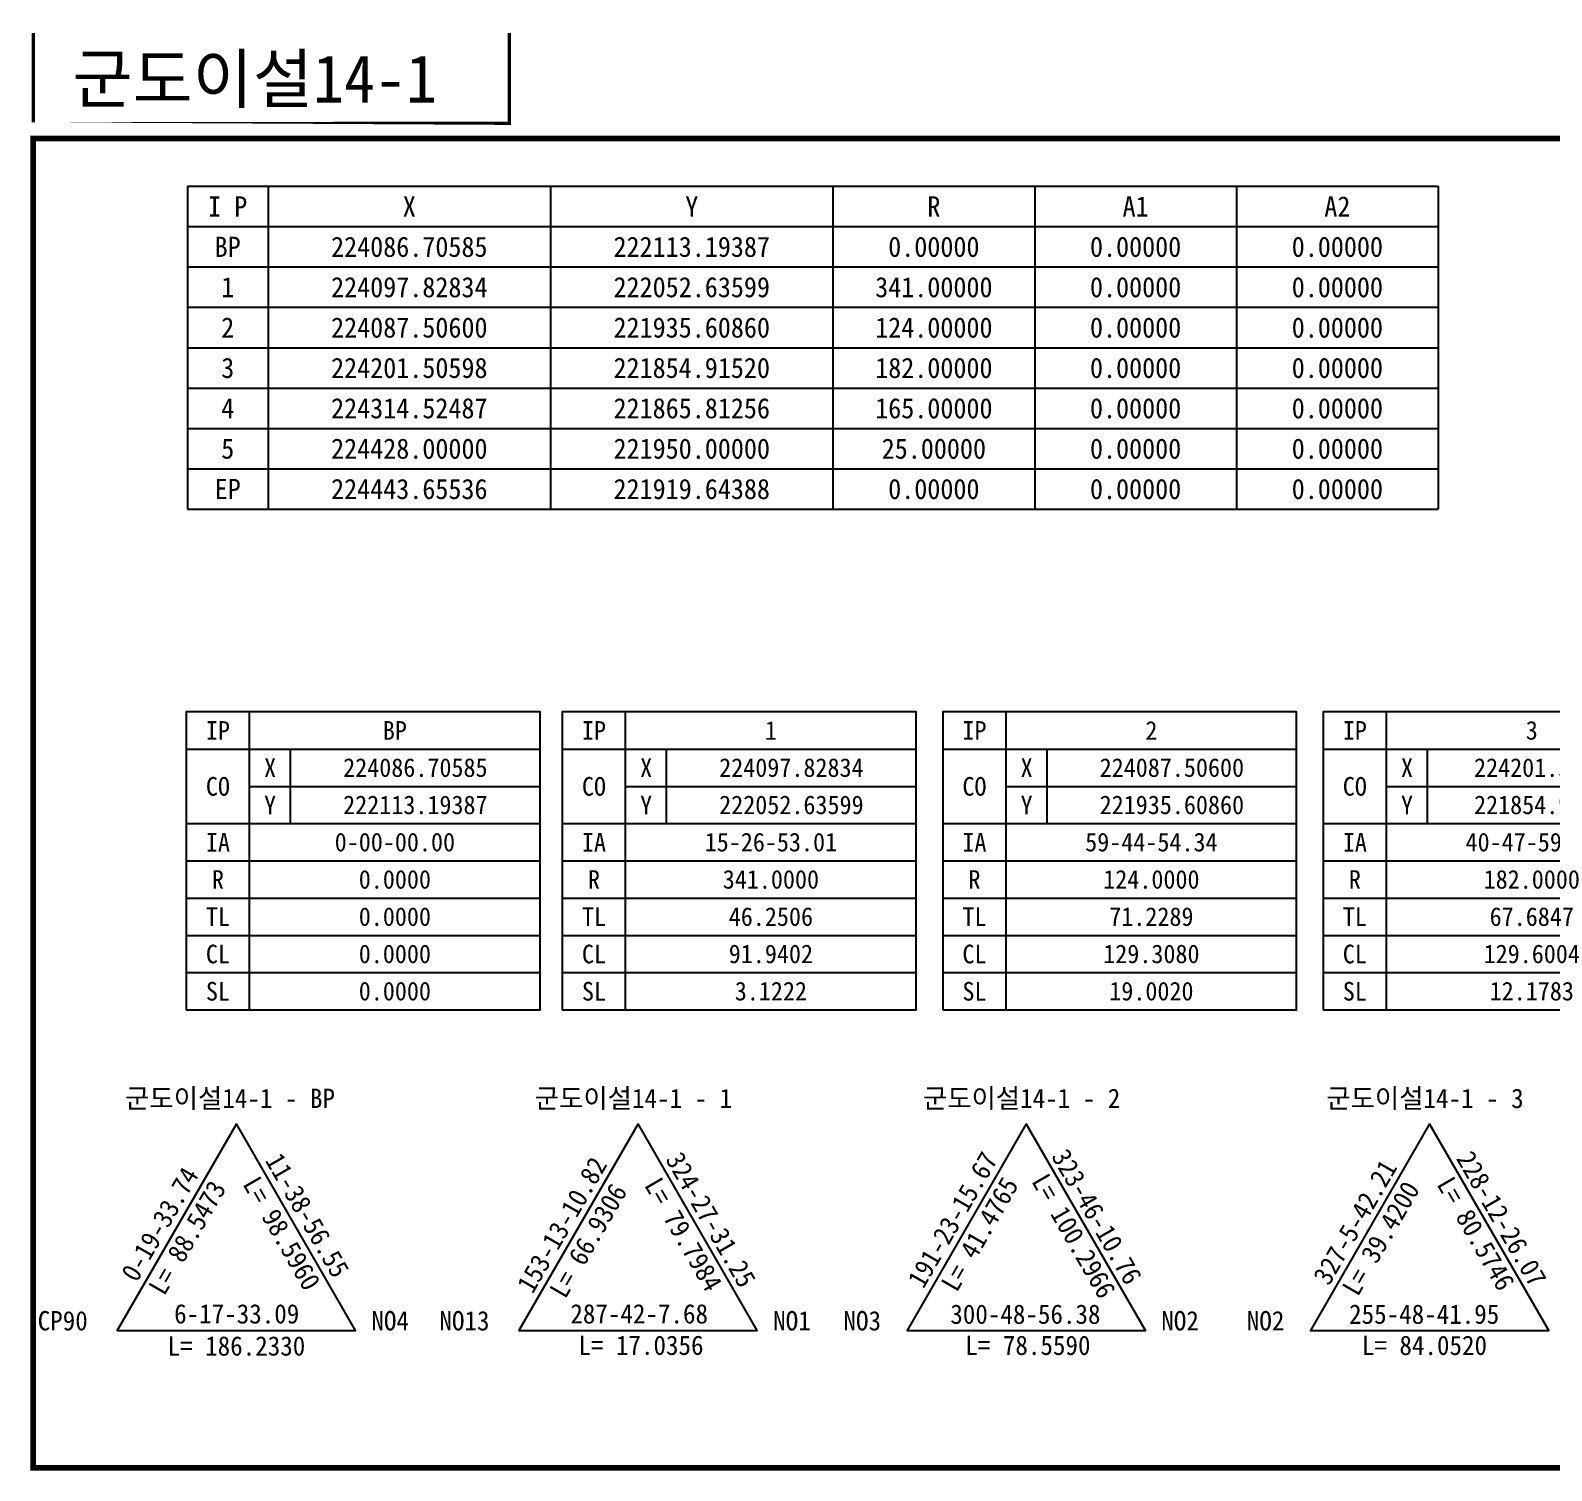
# Model space of a CAD drawing. Header units: metres. Extents: x 226260 to 227788, y 221330 to 222332.
# Drawn here: x 226981.9 to 227390.4, y 221760.1 to 222146.7 of the extents above; entities that cross this region are included whole.
import ezdxf
from ezdxf.enums import TextEntityAlignment as Align

# ---------------------------------------------------------------- set-up
doc = ezdxf.new("R2010")
doc.units = ezdxf.units.M
for name, color, linetype in [('CA-ALGN-TBSM', 2, 'Continuous'), ('CA-TABL-LIN1', 4, 'Continuous'), ('CA-TABL-LIN2', 1, 'Continuous'), ('CA-TABL-TEX2', 3, 'Continuous'), ('CV-SURV-LINE', 2, 'Continuous'), ('CV-SURV-TEXT', 3, 'Continuous'), ('CZ-LIN1', 7, 'Continuous'), ('CZ-TEX1', 6, 'Continuous')]:
    doc.layers.add(name, color=color, linetype=linetype)
doc.styles.add('GHS', font='DotumChe.ttf')
doc.styles.add('GTXT', font='DotumChe.ttf')
doc.styles.add('Han_Romanstyle', font='DotumChe.ttf')
doc.styles.add('돋움체', font='DotumChe.ttf')

# ---------------------------------------------------------------- blocks, each defined once
blk = doc.blocks.new('CACTCRV')
at = {"layer": 'CA-TABL-LIN1'}
blk.add_line((-15.25, -20), (-15.25, 20), dxfattribs=at)
blk.add_lwpolyline([(-23.75, -20), (23.75, -20), (23.75, 20), (-23.75, 20)], close=True, dxfattribs=at)
at = {"layer": 'CA-TABL-LIN2'}
for p, q in [((-23.75, 15), (23.75, 15)), ((-9.75, 5), (-9.75, 15)), ((-15.25, 10), (23.75, 10)), ((-23.75, 5), (23.75, 5)), ((-23.75, 0), (23.75, 0)), ((-23.75, -5), (23.75, -5)), ((-23.75, -10), (23.75, -10)), ((-23.75, -15), (23.75, -15))]:
    blk.add_line(p, q, dxfattribs=at)
at = {"layer": 'CA-TABL-TEX2', "style": 'GTXT'}
for s, p in [('IP', (-19.5, 17.5)), ('X', (-12.5, 12.5)), ('CO', (-19.5, 10)), ('Y', (-12.5, 7.5)), ('IA', (-19.5, 2.5)), ('R', (-19.5, -2.5)), ('TL', (-19.5, -7.5)), ('CL', (-19.5, -12.5)), ('SL', (-19.5, -17.5))]:
    blk.add_text(s, height=2.5, dxfattribs=at).set_placement(p, align=Align.MIDDLE_CENTER)
at = {"layer": 'CA-TABL-TEX2', "style": 'GTXT', "flags": 4}
for tag, p in [('IPNO', (4.249999359919457, 17.50000162638025)), ('COX', (7, 12.5)), ('COY', (7, 7.5)), ('IA', (4.25, 2.5)), ('R', (4.25, -2.5)), ('TL', (4.25, -7.5)), ('CL', (4.25, -12.5)), ('SL', (4.25, -17.5))]:
    blk.add_attdef(tag, text='', height=2.5, dxfattribs=at).set_placement(p, align=Align.MIDDLE)

msp = doc.modelspace()

# ---------------------------------------------------------------- linework, layer by layer
at = {"layer": 'CA-TABL-LIN1', "linetype": 'Continuous'}
for p, q in [((227024.0875762716, 222104.8324051317), (227359.9209096049, 222104.8324051316)), ((227024.0875762716, 222104.8324051317), (227024.0875762715, 222018.1657384649)), ((227045.7542429383, 222104.8324051317), (227045.7542429383, 222093.9990717983)), ((227121.5875762716, 222104.8324051316), (227121.5875762716, 222093.9990717983)), ((227197.4209096049, 222104.8324051317), (227197.4209096049, 222093.9990717983)), ((227251.5875762716, 222104.8324051317), (227251.5875762716, 222093.9990717983)), ((227305.7542429383, 222104.8324051317), (227305.7542429383, 222093.9990717983)), ((227359.9209096049, 222104.8324051316), (227359.9209096049, 222093.9990717983)), ((227024.0875762716, 222093.9990717983), (227045.7542429383, 222093.9990717983)), ((227045.7542429383, 222093.9990717983), (227121.5875762716, 222093.9990717983)), ((227045.7542429383, 222093.9990717983), (227045.7542429383, 222083.165738465)), ((227121.5875762716, 222093.9990717983), (227197.4209096049, 222093.9990717983)), ((227121.5875762716, 222093.9990717983), (227121.5875762716, 222083.165738465)), ((227197.4209096049, 222093.9990717983), (227251.5875762716, 222093.9990717983)), ((227197.4209096049, 222093.9990717983), (227197.4209096049, 222083.165738465)), ((227251.5875762716, 222093.9990717983), (227305.7542429383, 222093.9990717983)), ((227251.5875762716, 222093.9990717983), (227251.5875762716, 222083.165738465)), ((227305.7542429383, 222093.9990717983), (227359.9209096049, 222093.9990717983)), ((227305.7542429383, 222093.9990717983), (227305.7542429383, 222083.165738465)), ((227359.9209096049, 222093.9990717983), (227359.9209096049, 222083.165738465)), ((227024.0875762716, 222083.165738465), (227045.7542429383, 222083.165738465)), ((227045.7542429383, 222083.165738465), (227121.5875762716, 222083.165738465)), ((227045.7542429383, 222083.165738465), (227045.7542429383, 222072.3324051317)), ((227121.5875762716, 222083.165738465), (227197.4209096049, 222083.165738465)), ((227121.5875762716, 222083.165738465), (227121.5875762716, 222072.3324051317)), ((227197.4209096049, 222083.165738465), (227251.5875762716, 222083.165738465)), ((227197.4209096049, 222083.165738465), (227197.4209096049, 222072.3324051316)), ((227251.5875762716, 222083.165738465), (227305.7542429383, 222083.165738465)), ((227251.5875762716, 222083.165738465), (227251.5875762716, 222072.3324051317)), ((227305.7542429383, 222083.165738465), (227359.9209096049, 222083.165738465)), ((227305.7542429383, 222083.165738465), (227305.7542429383, 222072.3324051317)), ((227359.9209096049, 222083.165738465), (227359.9209096049, 222072.3324051317)), ((227024.0875762716, 222072.3324051316), (227045.7542429383, 222072.3324051317)), ((227045.7542429383, 222072.3324051317), (227121.5875762716, 222072.3324051317)), ((227045.7542429383, 222072.3324051317), (227045.7542429383, 222061.4990717983)), ((227121.5875762716, 222072.3324051317), (227197.4209096049, 222072.3324051316)), ((227121.5875762716, 222072.3324051317), (227121.5875762716, 222061.4990717983)), ((227197.4209096049, 222072.3324051316), (227251.5875762716, 222072.3324051317)), ((227197.4209096049, 222072.3324051316), (227197.4209096049, 222061.4990717983)), ((227251.5875762716, 222072.3324051317), (227305.7542429383, 222072.3324051317)), ((227251.5875762716, 222072.3324051317), (227251.5875762716, 222061.4990717983)), ((227305.7542429383, 222072.3324051317), (227359.9209096049, 222072.3324051317)), ((227305.7542429383, 222072.3324051317), (227305.7542429383, 222061.4990717983)), ((227359.9209096049, 222072.3324051317), (227359.9209096049, 222061.4990717983)), ((227024.0875762716, 222061.4990717983), (227045.7542429383, 222061.4990717983)), ((227045.7542429383, 222061.4990717983), (227121.5875762716, 222061.4990717983)), ((227045.7542429383, 222061.4990717983), (227045.7542429383, 222061.4990717983)), ((227045.7542429383, 222061.4990717983), (227045.7542429383, 222050.665738465)), ((227121.5875762716, 222061.4990717983), (227197.4209096049, 222061.4990717983)), ((227121.5875762716, 222061.4990717983), (227121.5875762716, 222061.4990717983)), ((227121.5875762716, 222061.4990717983), (227121.5875762716, 222050.665738465)), ((227197.4209096049, 222061.4990717983), (227251.5875762716, 222061.4990717983)), ((227197.4209096049, 222061.4990717983), (227197.4209096049, 222061.4990717983)), ((227197.4209096049, 222061.4990717983), (227197.4209096049, 222050.665738465)), ((227251.5875762716, 222061.4990717983), (227305.7542429383, 222061.4990717983)), ((227251.5875762716, 222061.4990717983), (227251.5875762716, 222061.4990717983)), ((227251.5875762716, 222061.4990717983), (227251.5875762716, 222050.6657384649)), ((227305.7542429383, 222061.4990717983), (227359.9209096049, 222061.4990717983)), ((227305.7542429383, 222061.4990717983), (227305.7542429383, 222061.4990717983)), ((227305.7542429383, 222061.4990717983), (227305.7542429383, 222050.665738465)), ((227359.9209096049, 222061.4990717983), (227359.9209096049, 222061.4990717983)), ((227359.9209096049, 222061.4990717983), (227359.9209096049, 222050.6657384649)), ((227024.0875762716, 222050.665738465), (227045.7542429383, 222050.665738465)), ((227045.7542429383, 222050.665738465), (227121.5875762716, 222050.665738465)), ((227045.7542429383, 222050.6657384649), (227045.7542429383, 222039.8324051316)), ((227121.5875762716, 222050.665738465), (227197.4209096049, 222050.665738465)), ((227121.5875762716, 222050.665738465), (227121.5875762716, 222039.8324051316)), ((227197.4209096049, 222050.665738465), (227251.5875762716, 222050.6657384649)), ((227197.4209096049, 222050.6657384649), (227197.4209096049, 222039.8324051316)), ((227251.5875762716, 222050.6657384649), (227305.7542429383, 222050.665738465)), ((227251.5875762716, 222050.6657384649), (227251.5875762716, 222039.8324051316)), ((227305.7542429383, 222050.665738465), (227359.9209096049, 222050.6657384649)), ((227305.7542429383, 222050.6657384649), (227305.7542429383, 222039.8324051316)), ((227359.9209096049, 222050.6657384649), (227359.9209096049, 222039.8324051316)), ((227024.0875762716, 222039.8324051316), (227045.7542429383, 222039.8324051316)), ((227045.7542429383, 222039.8324051316), (227121.5875762716, 222039.8324051316)), ((227045.7542429383, 222039.8324051316), (227045.7542429383, 222028.9990717983)), ((227045.7542429383, 222039.8324051316), (227045.7542429383, 222039.8324051316)), ((227121.5875762716, 222039.8324051316), (227197.4209096049, 222039.8324051316)), ((227121.5875762716, 222039.8324051316), (227121.5875762716, 222028.9990717983)), ((227197.4209096049, 222039.8324051316), (227251.5875762716, 222039.8324051316)), ((227197.4209096049, 222039.8324051316), (227197.4209096049, 222028.9990717983)), ((227251.5875762716, 222039.8324051316), (227305.7542429383, 222039.8324051316)), ((227251.5875762716, 222039.8324051316), (227251.5875762716, 222028.9990717983)), ((227305.7542429383, 222039.8324051316), (227359.9209096049, 222039.8324051316)), ((227305.7542429383, 222039.8324051316), (227305.7542429383, 222028.9990717983)), ((227359.9209096049, 222039.8324051316), (227359.9209096049, 222028.9990717983)), ((227024.0875762716, 222028.9990717983), (227045.7542429383, 222028.9990717983)), ((227045.7542429383, 222028.9990717983), (227121.5875762716, 222028.9990717983)), ((227045.7542429383, 222028.9990717983), (227045.7542429383, 222028.9990717982)), ((227045.7542429383, 222028.9990717982), (227045.7542429383, 222018.1657384649)), ((227121.5875762716, 222028.9990717983), (227197.4209096049, 222028.9990717983)), ((227121.5875762716, 222028.9990717983), (227121.5875762716, 222028.9990717983)), ((227121.5875762716, 222028.9990717983), (227121.5875762716, 222018.1657384649)), ((227197.4209096049, 222028.9990717983), (227251.5875762716, 222028.9990717983)), ((227197.4209096049, 222028.9990717983), (227197.4209096049, 222028.9990717983)), ((227197.4209096049, 222028.9990717983), (227197.4209096049, 222018.1657384649)), ((227251.5875762716, 222028.9990717983), (227305.7542429383, 222028.9990717983)), ((227251.5875762716, 222028.9990717983), (227251.5875762716, 222028.9990717983)), ((227251.5875762716, 222028.9990717983), (227251.5875762716, 222018.1657384649)), ((227305.7542429383, 222028.9990717983), (227359.9209096049, 222028.9990717983)), ((227305.7542429383, 222028.9990717983), (227305.7542429383, 222028.9990717983)), ((227305.7542429383, 222028.9990717983), (227305.7542429383, 222018.1657384649)), ((227359.9209096049, 222028.9990717983), (227359.9209096049, 222028.9990717983)), ((227359.9209096049, 222028.9990717983), (227359.9209096049, 222018.1657384649)), ((227024.0875762716, 222018.1657384649), (227045.7542429383, 222018.1657384649)), ((227045.7542429383, 222018.1657384649), (227121.5875762716, 222018.1657384649)), ((227121.5875762716, 222018.1657384649), (227197.4209096049, 222018.1657384649)), ((227197.4209096049, 222018.1657384649), (227251.5875762716, 222018.1657384649)), ((227251.5875762716, 222018.1657384649), (227305.7542429383, 222018.1657384649)), ((227305.7542429383, 222018.1657384649), (227359.9209096049, 222018.1657384649))]:
    msp.add_line(p, q, dxfattribs=at)
at = {"layer": 'CV-SURV-LINE'}
for points in [[(227037.2387569516, 221853.1576099418), (227005.2387569836, 221797.7304099972), (227069.2387569196, 221797.7304099972)], [(227145.098107887, 221853.1576099418), (227113.098107919, 221797.7304099972), (227177.098107855, 221797.7304099972)], [(227249.3038600617, 221853.1576099418), (227217.3038600937, 221797.7304099972), (227281.3038600298, 221797.7304099972)], [(227357.5961440864, 221853.1576099418), (227325.5961441184, 221797.7304099972), (227389.5961440544, 221797.7304099972)]]:
    msp.add_lwpolyline(points, close=True, dxfattribs=at)
at = {"layer": 'CZ-LIN1'}
for points, const_width in [([(227110.5005209657, 222121.7409766158), (227110.5005209653, 222146.2031147109), (226982.6995427504, 222146.2031147097), (226982.6995427508, 222121.7409766146)], 0.8999999999999999), ([(226982.6995427508, 222117.6719901723), (227774.5541482212, 222117.6719901723), (227774.5541482212, 221760.8640864376), (226982.6995427508, 221760.8640864376)], 1.5)]:
    msp.add_lwpolyline(points, close=True, dxfattribs=dict(at, const_width=const_width))

# ---------------------------------------------------------------- block references
at = {"layer": 'CA-ALGN-TBSM'}
ref = msp.add_blockref('CACTCRV', (227071.2978317024, 221923.7623370298), dxfattribs=dict(at, xscale=2, yscale=2, zscale=2))
ref.add_attrib('IPNO', 'BP', dxfattribs={"layer": 'CA-TABL-TEX2', "height": 5, "style": 'GTXT'}).set_placement((227079.7978304223, 221958.7623402826), align=Align.MIDDLE)
ref.add_attrib('COX', '224086.70585', dxfattribs={"layer": 'CA-TABL-TEX2', "height": 5, "style": 'GTXT'}).set_placement((227085.2978317024, 221948.7623370298), align=Align.MIDDLE)
ref.add_attrib('COY', '222113.19387', dxfattribs={"layer": 'CA-TABL-TEX2', "height": 5, "style": 'GTXT'}).set_placement((227085.2978317024, 221938.7623370298), align=Align.MIDDLE)
ref.add_attrib('IA', '0-00-00.00', dxfattribs={"layer": 'CA-TABL-TEX2', "height": 5, "style": 'GTXT'}).set_placement((227079.7978317024, 221928.7623370298), align=Align.MIDDLE)
ref.add_attrib('R', '0.0000', dxfattribs={"layer": 'CA-TABL-TEX2', "height": 5, "style": 'GTXT'}).set_placement((227079.7978317024, 221918.7623370298), align=Align.MIDDLE)
ref.add_attrib('TL', '0.0000', dxfattribs={"layer": 'CA-TABL-TEX2', "height": 5, "style": 'GTXT'}).set_placement((227079.7978317024, 221908.7623370298), align=Align.MIDDLE)
ref.add_attrib('CL', '0.0000', dxfattribs={"layer": 'CA-TABL-TEX2', "height": 5, "style": 'GTXT'}).set_placement((227079.7978317024, 221898.7623370298), align=Align.MIDDLE)
ref.add_attrib('SL', '0.0000', dxfattribs={"layer": 'CA-TABL-TEX2', "height": 5, "style": 'GTXT'}).set_placement((227079.7978317024, 221888.7623370298), align=Align.MIDDLE)
ref = msp.add_blockref('CACTCRV', (227172.2536772534, 221923.7623370298), dxfattribs=dict(at, xscale=2, yscale=2, zscale=2))
ref.add_attrib('IPNO', '1', dxfattribs={"layer": 'CA-TABL-TEX2', "height": 5, "style": 'GTXT'}).set_placement((227180.7536759733, 221958.7623402826), align=Align.MIDDLE)
ref.add_attrib('COX', '224097.82834', dxfattribs={"layer": 'CA-TABL-TEX2', "height": 5, "style": 'GTXT'}).set_placement((227186.2536772534, 221948.7623370298), align=Align.MIDDLE)
ref.add_attrib('COY', '222052.63599', dxfattribs={"layer": 'CA-TABL-TEX2', "height": 5, "style": 'GTXT'}).set_placement((227186.2536772534, 221938.7623370298), align=Align.MIDDLE)
ref.add_attrib('IA', '15-26-53.01', dxfattribs={"layer": 'CA-TABL-TEX2', "height": 5, "style": 'GTXT'}).set_placement((227180.7536772534, 221928.7623370298), align=Align.MIDDLE)
ref.add_attrib('R', '341.0000', dxfattribs={"layer": 'CA-TABL-TEX2', "height": 5, "style": 'GTXT'}).set_placement((227180.7536772534, 221918.7623370298), align=Align.MIDDLE)
ref.add_attrib('TL', '46.2506', dxfattribs={"layer": 'CA-TABL-TEX2', "height": 5, "style": 'GTXT'}).set_placement((227180.7536772534, 221908.7623370298), align=Align.MIDDLE)
ref.add_attrib('CL', '91.9402', dxfattribs={"layer": 'CA-TABL-TEX2', "height": 5, "style": 'GTXT'}).set_placement((227180.7536772534, 221898.7623370298), align=Align.MIDDLE)
ref.add_attrib('SL', '3.1222', dxfattribs={"layer": 'CA-TABL-TEX2', "height": 5, "style": 'GTXT'}).set_placement((227180.7536772534, 221888.7623370298), align=Align.MIDDLE)
ref = msp.add_blockref('CACTCRV', (227274.405883807, 221923.7623370298), dxfattribs=dict(at, xscale=2, yscale=2, zscale=2))
ref.add_attrib('IPNO', '2', dxfattribs={"layer": 'CA-TABL-TEX2', "height": 5, "style": 'GTXT'}).set_placement((227282.9058825268, 221958.7623402826), align=Align.MIDDLE)
ref.add_attrib('COX', '224087.50600', dxfattribs={"layer": 'CA-TABL-TEX2', "height": 5, "style": 'GTXT'}).set_placement((227288.405883807, 221948.7623370298), align=Align.MIDDLE)
ref.add_attrib('COY', '221935.60860', dxfattribs={"layer": 'CA-TABL-TEX2', "height": 5, "style": 'GTXT'}).set_placement((227288.405883807, 221938.7623370298), align=Align.MIDDLE)
ref.add_attrib('IA', '59-44-54.34', dxfattribs={"layer": 'CA-TABL-TEX2', "height": 5, "style": 'GTXT'}).set_placement((227282.905883807, 221928.7623370298), align=Align.MIDDLE)
ref.add_attrib('R', '124.0000', dxfattribs={"layer": 'CA-TABL-TEX2', "height": 5, "style": 'GTXT'}).set_placement((227282.905883807, 221918.7623370298), align=Align.MIDDLE)
ref.add_attrib('TL', '71.2289', dxfattribs={"layer": 'CA-TABL-TEX2', "height": 5, "style": 'GTXT'}).set_placement((227282.905883807, 221908.7623370298), align=Align.MIDDLE)
ref.add_attrib('CL', '129.3080', dxfattribs={"layer": 'CA-TABL-TEX2', "height": 5, "style": 'GTXT'}).set_placement((227282.905883807, 221898.7623370298), align=Align.MIDDLE)
ref.add_attrib('SL', '19.0020', dxfattribs={"layer": 'CA-TABL-TEX2', "height": 5, "style": 'GTXT'}).set_placement((227282.905883807, 221888.7623370298), align=Align.MIDDLE)
ref = msp.add_blockref('CACTCRV', (227376.5345547782, 221923.7623370298), dxfattribs=dict(at, xscale=2, yscale=2, zscale=2))
ref.add_attrib('IPNO', '3', dxfattribs={"layer": 'CA-TABL-TEX2', "height": 5, "style": 'GTXT'}).set_placement((227385.034553498, 221958.7623402826), align=Align.MIDDLE)
ref.add_attrib('COX', '224201.505980', dxfattribs={"layer": 'CA-TABL-TEX2', "height": 5, "style": 'GTXT'}).set_placement((227390.5345547782, 221948.7623370298), align=Align.MIDDLE)
ref.add_attrib('COY', '221854.915200', dxfattribs={"layer": 'CA-TABL-TEX2', "height": 5, "style": 'GTXT'}).set_placement((227390.5345547782, 221938.7623370298), align=Align.MIDDLE)
ref.add_attrib('IA', '40-47-59.08', dxfattribs={"layer": 'CA-TABL-TEX2', "height": 5, "style": 'GTXT'}).set_placement((227385.0345547782, 221928.7623370298), align=Align.MIDDLE)
ref.add_attrib('R', '182.0000', dxfattribs={"layer": 'CA-TABL-TEX2', "height": 5, "style": 'GTXT'}).set_placement((227385.0345547782, 221918.7623370298), align=Align.MIDDLE)
ref.add_attrib('TL', '67.6847', dxfattribs={"layer": 'CA-TABL-TEX2', "height": 5, "style": 'GTXT'}).set_placement((227385.0345547782, 221908.7623370298), align=Align.MIDDLE)
ref.add_attrib('CL', '129.6004', dxfattribs={"layer": 'CA-TABL-TEX2', "height": 5, "style": 'GTXT'}).set_placement((227385.0345547782, 221898.7623370298), align=Align.MIDDLE)
ref.add_attrib('SL', '12.1783', dxfattribs={"layer": 'CA-TABL-TEX2', "height": 5, "style": 'GTXT'}).set_placement((227385.0345547782, 221888.7623370298), align=Align.MIDDLE)

# ---------------------------------------------------------------- texts
at = {"layer": 'CA-TABL-TEX2', "lineweight": 0, "style": 'GHS'}
for s, p in [('I P', (227034.9209096049, 222096.7074051316)), ('X', (227083.6709096049, 222096.7074051316)), ('Y', (227159.5042429383, 222096.7074051316)), ('R', (227224.5042429382, 222096.7074051317)), ('A1', (227278.6709096049, 222096.7074051317)), ('A2', (227332.8375762716, 222096.7074051316)), ('BP', (227034.9209096049, 222085.8740717983)), ('224086.70585', (227083.6709096049, 222085.8740717983)), ('222113.19387', (227159.5042429383, 222085.8740717983)), ('0.00000', (227224.5042429382, 222085.8740717983)), ('0.00000', (227278.6709096049, 222085.8740717983)), ('0.00000', (227332.8375762716, 222085.8740717983)), ('224097.82834', (227083.6709096049, 222075.040738465)), ('222052.63599', (227159.5042429382, 222075.040738465)), ('341.00000', (227224.5042429383, 222075.040738465)), ('0.00000', (227278.6709096049, 222075.040738465)), ('0.00000', (227332.8375762716, 222075.040738465)), ('1', (227034.9209096049, 222075.040738465)), ('2', (227034.9209096049, 222064.2074051317)), ('224087.50600', (227083.6709096049, 222064.2074051316)), ('221935.60860', (227159.5042429383, 222064.2074051316)), ('124.00000', (227224.5042429383, 222064.2074051317)), ('0.00000', (227278.6709096049, 222064.2074051316)), ('0.00000', (227332.8375762716, 222064.2074051317)), ('3', (227034.9209096049, 222053.3740717983)), ('224201.50598', (227083.6709096049, 222053.3740717983)), ('221854.91520', (227159.5042429382, 222053.3740717983)), ('182.00000', (227224.5042429383, 222053.3740717983)), ('0.00000', (227278.6709096049, 222053.3740717983)), ('0.00000', (227332.8375762716, 222053.3740717983)), ('4', (227034.9209096049, 222042.5407384649)), ('224314.52487', (227083.6709096049, 222042.5407384649)), ('221865.81256', (227159.5042429382, 222042.5407384649)), ('165.00000', (227224.5042429383, 222042.5407384649)), ('0.00000', (227278.6709096049, 222042.5407384649)), ('0.00000', (227332.8375762716, 222042.5407384649)), ('5', (227034.9209096049, 222031.7074051316)), ('224428.00000', (227083.6709096049, 222031.7074051316)), ('221950.00000', (227159.5042429383, 222031.7074051316)), ('25.00000', (227224.5042429383, 222031.7074051316)), ('0.00000', (227278.6709096049, 222031.7074051316)), ('0.00000', (227332.8375762716, 222031.7074051316)), ('EP', (227034.9209096049, 222020.8740717982)), ('224443.65536', (227083.6709096049, 222020.8740717983)), ('221919.64388', (227159.5042429382, 222020.8740717982)), ('0.00000', (227224.5042429383, 222020.8740717983)), ('0.00000', (227278.6709096049, 222020.8740717982)), ('0.00000', (227332.8375762716, 222020.8740717983))]:
    msp.add_text(s, height=5.416666666666666, dxfattribs=at).set_placement(p, align=Align.CENTER)
at = {"layer": 'CV-SURV-TEXT', "style": 'Han_Romanstyle'}
for s, p in [('군도이설14-1 - BP', (227007.3720903148, 221857.4242766042)), ('군도이설14-1 - 1', (227117.3647745814, 221857.4242766042)), ('군도이설14-1 - 2', (227221.5705267561, 221857.4242766042)), ('군도이설14-1 - 3', (227329.8628107808, 221857.4242766042)), ('CP90', (226983.9054236716, 221797.7304099972)), ('6-17-33.09', (227020.5359816686, 221799.5882024148)), ('NO4', (227073.505423582, 221797.7304099972)), ('NO13', (227091.764774607, 221797.7304099972)), ('287-42-7.68', (227126.9071625997, 221799.5913600879)), ('NO1', (227181.3647745174, 221797.7304099972)), ('NO3', (227200.2371934441, 221797.7304099972)), ('300-48-56.38', (227228.9232829494, 221799.4948522426)), ('NO2', (227285.5705266921, 221797.7304099972)), ('NO2', (227308.5294774688, 221797.7304099972)), ('255-48-41.95', (227335.9835600144, 221799.4976356729)), ('L= 186.2330', (227018.7766735502, 221790.9703558114)), ('L= 17.0356', (227129.066650817, 221791.1546937487)), ('L= 78.5590', (227232.951738511, 221791.1412210102)), ('L= 84.0520', (227339.4187576203, 221791.1276781012))]:
    msp.add_text(s, height=5.2, dxfattribs=at).set_placement(p)
for s, rotation, p in [('11-38-56.55', 299.9992953855042, (227044.8326426571, 221843.357782532)), ('153-13-10.82', 60.00070461449584, (227116.8070885134, 221807.3464238458)), ('324-27-31.25', 299.9992953855042, (227152.3435465346, 221843.6153974519)), ('191-23-15.67', 60.00070461449584, (227221.6912151956, 221808.711825075)), ('323-46-10.76', 299.9992953855042, (227255.937716439, 221844.4390121514)), ('228-12-26.07', 299.9992953855042, (227364.6150536313, 221843.8680112982)), ('0-19-33.74', 60.00070461449584, (227010.5289176938, 221810.4106677354)), ('L= 100.2966', 299.9992953855042, (227250.5815951895, 221837.7934021605)), ('327-5-42.21', 60.00070461449584, (227330.5998429072, 221809.5108288917)), ('L= 88.5473', 60.00070461449584, (227017.8852322259, 221806.7940102891)), ('L= 98.5960', 299.9992953855042, (227038.8012781309, 221837.0373310026)), ('L= 66.9306', 60.00070461449584, (227125.5427069873, 221805.9685243759)), ('L= 79.7984', 299.9992953855042, (227146.6353366609, 221836.7552806262)), ('L= 41.4765', 60.00070461449584, (227230.6422050066, 221807.7283072775)), ('L= 39.4200', 60.00070461449584, (227338.3332265916, 221806.5999420407)), ('L= 80.5746', 299.9992953855042, (227359.3829010727, 221836.984843459))]:
    msp.add_text(s, height=5.2, rotation=rotation, dxfattribs=at).set_placement(p)
at = {"layer": 'CZ-TEX1', "style": '돋움체'}
msp.add_text('군도이설14-1', height=12.86399999794176, dxfattribs=at).set_placement((226993.2504642597, 222127.2444785694))

doc.saveas('drawing.dxf')
